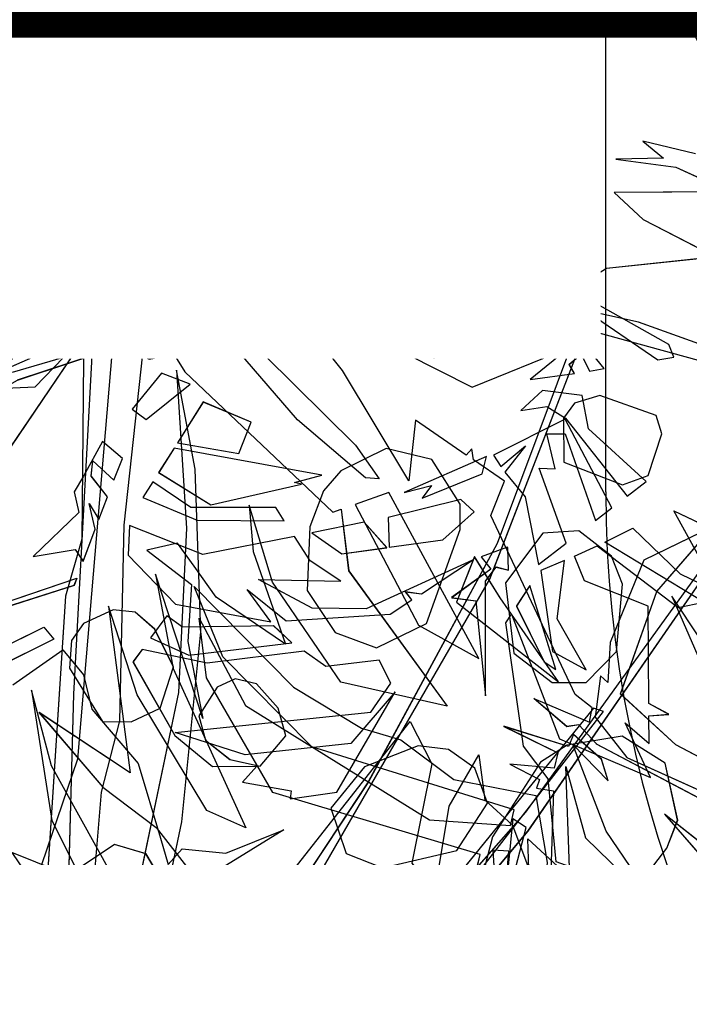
# Model space of a CAD drawing. Header units: millimetres. Extents: x -81374 to 485233, y -39075 to 157313.
# Drawn here: x 43101.4 to 43389.8, y 1227.8 to 1646.4 of the extents above; entities that cross this region are included whole.
import ezdxf
from ezdxf.enums import TextEntityAlignment as Align

# ---------------------------------------------------------------- set-up
doc = ezdxf.new("R2010")
doc.units = ezdxf.units.MM
doc.linetypes.add('CENTER', pattern=[2, 1.25, -0.25, 0.25, -0.25])
doc.linetypes.add('HIDDEN', pattern=[0.375, 0.25, -0.125])
for name, color, linetype in [('CEN', 252, 'CENTER'), ('CET color Black or White', 7, 'Continuous'), ('M-HVAC-TEXT', 7, 'Continuous')]:
    doc.layers.add(name, color=color, linetype=linetype)
doc.layers.add('G-IMPT', color=8, linetype='Continuous', lineweight=5)
doc.styles.add('romans', font='stylu.ttf', dxfattribs={"height": 125})
doc.styles.get("Standard").update_dxf_attribs({"font": 'arial.ttf'})

# ---------------------------------------------------------------- blocks, each defined once
blk = doc.blocks.new('floor plan 1')
at = {"layer": 'G-IMPT', "color": 8, "ltscale": 500}
for p, q in [((15015.28, -40175.38), (14850.49, -40372.24)), ((15039.68, -40181.43), (14866.94, -40480.81)), ((15052.04, -40209.78), (15046.04, -40431.18)), ((14919.22, -40393.5), (15031.64, -40223.33)), ((15031.64, -40223.33), (14999.53, -40376.23)), ((14883.91, -40318.62), (14873.39, -40237.25)), ((15049.51, -40473.45), (15064.56, -40240.49)), ((14946.43, -40258.25), (14817.99, -40423.75)), ((14916.4, -40258.26), (14894.33, -40313.53)), ((15060.25, -40259.5), (15050.29, -40317.67)), ((14911.74, -40305.4), (14917.21, -40263.98)), ((14822.25, -40425.16), (14946.48, -40272.16)), ((14867.78, -40312.14), (14861.23, -40276.6)), ((14861.23, -40276.6), (14873.79, -40304.55)), ((15018.92, -40278.68), (15094.72, -40389.46)), ((14894.61, -40281.68), (14883.91, -40318.62)), ((14894.33, -40313.53), (14896.51, -40284.56)), ((15000.94, -40431.97), (15031.89, -40283.63)), ((14792.83, -40337.32), (14781.9, -40287.52)), ((14851.61, -40380.47), (14929.58, -40291.75)), ((14933.99, -40294.01), (14913.01, -40310.39)), ((15033.39, -40311.96), (15004.06, -40297.31)), ((14843.64, -40342.43), (14830.34, -40298.38)), ((14858.68, -40300.94), (14860.15, -40339.65)), ((15083.05, -40355.2), (15053.82, -40299.2)), ((14763.52, -40301.93), (14792.83, -40337.32)), ((14873.79, -40304.55), (14872.62, -40341.21)), ((14903.97, -40316.37), (14907.52, -40305.03)), ((14907.52, -40305.03), (14911.74, -40305.4)), ((15033.12, -40304.63), (15018.02, -40311.98)), ((15045.4, -40309.31), (15033.12, -40304.63)), ((15086.22, -40304.27), (15067.85, -40329.25)), ((15067.85, -40329.25), (15089.13, -40305.53)), ((15044.36, -40403.25), (15077.44, -40306.4)), ((15055.22, -40323), (15045.4, -40309.31)), ((14863.75, -40334.96), (14867.78, -40312.14)), ((14913.01, -40310.39), (14950.4, -40316.87)), ((15018.02, -40311.98), (15006.18, -40336.3)), ((15063.66, -40349.67), (15033.39, -40311.96)), ((14870.85, -40317.96), (14870.67, -40336.71)), ((14877.18, -40315.11), (14870.85, -40317.96)), ((14885.86, -40323.12), (14877.18, -40315.11)), ((14984.83, -40340.74), (14903.97, -40316.37)), ((14950.4, -40316.87), (15023.99, -40343.39)), ((15050.29, -40317.67), (15037.69, -40345.99)), ((14848.14, -40320.58), (14821.6, -40324.58)), ((14863.59, -40333.84), (14848.14, -40320.58)), ((14904.05, -40321.2), (14938.16, -40346.7)), ((14962.49, -40337.58), (14904.05, -40321.2)), ((14904.05, -40321.2), (14904.05, -40321.2)), ((14821.6, -40324.58), (14790.76, -40364.96)), ((14888.49, -40343.04), (14885.86, -40323.12)), ((15048.43, -40353.1), (15055.22, -40323)), ((14669.23, -40329.61), (14820.98, -40409.63)), ((14734.87, -40334.48), (14791.76, -40379.61)), ((14869.13, -40356.97), (14863.59, -40333.84)), ((14865.65, -40364.03), (14863.75, -40334.96)), ((14880.08, -40345.86), (14885.16, -40331.33)), ((14885.16, -40331.33), (14891.11, -40334.69)), ((14891.11, -40334.69), (14899.42, -40342.58)), ((14791.76, -40379.61), (14753.48, -40335.46)), ((14793.69, -40338.19), (14816.89, -40372.16)), ((14825.69, -40369.31), (14793.69, -40338.19)), ((14793.69, -40338.19), (14793.69, -40338.19)), ((14840.78, -40350.4), (14824.95, -40336.67)), ((14824.95, -40336.67), (14832.58, -40356.44)), ((14857.03, -40377.6), (14860.92, -40338.24)), ((14860.92, -40338.24), (14858.7, -40363.55)), ((14870.67, -40336.71), (14882.69, -40336.83)), ((14882.69, -40336.83), (14883.97, -40343.03)), ((14971.99, -40353.35), (14962.49, -40337.58)), ((15006.18, -40336.3), (15006.51, -40348.42)), ((15006.18, -40336.3), (15006.18, -40336.3)), ((14842.22, -40358.77), (14843.64, -40342.43)), ((14860.15, -40339.65), (14851.28, -40373.86)), ((14883.97, -40343.03), (14859.29, -40344.42)), ((14872.62, -40341.21), (14880.08, -40345.86)), ((14883.6, -40341.84), (14879.86, -40349.7)), ((14899.42, -40342.58), (14883.6, -40341.84)), ((14900.48, -40358.41), (14888.49, -40343.04)), ((14985.24, -40343.01), (14955.99, -40349.74)), ((15010.57, -40373.83), (14984.83, -40340.74)), ((14998.13, -40346.58), (14985.24, -40343.01)), ((15023.99, -40343.39), (15055.57, -40400.37)), ((14859.29, -40344.42), (14888.76, -40356.95)), ((14938.16, -40346.7), (14971.99, -40353.35)), ((14955.64, -40372.81), (14998.13, -40346.58)), ((15037.69, -40345.99), (15034.04, -40388.99)), ((14830.35, -40350.31), (14817.38, -40351.54)), ((14817.38, -40351.54), (14838.4, -40358.98)), ((14850.63, -40368.85), (14830.35, -40350.31)), ((14839.54, -40389.54), (14840.78, -40350.4)), ((14879.86, -40349.7), (14895.21, -40356.42)), ((14955.99, -40349.74), (14901.15, -40419.45)), ((15006.51, -40348.42), (15014.91, -40362.52)), ((15055.38, -40376.84), (15042.32, -40350.89)), ((15042.32, -40350.89), (15072.6, -40363.07)), ((15072.6, -40363.07), (15063.66, -40349.67)), ((14872.59, -40355.79), (14871.09, -40362.22)), ((14895.21, -40356.42), (14872.59, -40355.79)), ((15028.42, -40366.43), (15048.43, -40353.1)), ((14832.58, -40356.44), (14834.21, -40400.07)), ((14838.4, -40358.98), (14841.79, -40394.79)), ((14847.17, -40387.61), (14842.22, -40358.77)), ((14857.1, -40374.77), (14850.07, -40355.99)), ((14850.07, -40355.99), (14850.63, -40368.85)), ((14865.83, -40369.84), (14869.13, -40356.97)), ((14913.13, -40356.43), (14881.19, -40363.83)), ((14888.76, -40356.95), (14884.47, -40383.05)), ((14891.88, -40401.26), (14900.48, -40358.41)), ((14928.74, -40362.57), (14913.13, -40356.43)), ((15005.41, -40357.9), (14999.4, -40364.56)), ((15008.73, -40369.14), (15005.41, -40357.9)), ((14858.7, -40363.55), (14865.65, -40364.03)), ((14881.19, -40363.83), (14867.91, -40384.23)), ((14871.09, -40362.22), (14960.31, -40388.89)), ((14935.29, -40382.18), (14928.74, -40362.57)), ((14980.61, -40362.8), (14955.64, -40372.81)), ((14999.4, -40364.56), (14980.61, -40362.8)), ((15014.91, -40362.52), (15028.42, -40366.43)), ((14790.76, -40364.96), (14786.07, -40376.94)), ((14850.49, -40372.24), (14695.38, -40596.84)), ((14807.91, -40403.91), (14737.73, -40372.27)), ((14816.89, -40372.16), (14831.18, -40409.48)), ((14834.21, -40400.07), (14825.69, -40369.31)), ((14845.04, -40401.94), (14865.83, -40369.84)), ((15018.25, -40401.38), (15008.73, -40369.14)), ((15008.73, -40369.14), (15008.73, -40369.14)), ((14851.28, -40373.86), (14857.03, -40377.6)), ((14858.07, -40374.67), (14856.39, -40381.43)), ((14869.13, -40385.77), (14857.1, -40374.77)), ((14892.87, -40377.12), (14858.07, -40374.67)), ((15003.27, -40442.3), (14971.93, -40373.72)), ((14971.93, -40373.72), (14988.68, -40381.06)), ((14999.53, -40376.23), (14991.33, -40458)), ((15033.43, -40391.22), (15010.57, -40373.83)), ((15064.2, -40432.91), (15055.38, -40376.84)), ((14695.38, -40596.84), (14851.61, -40380.47)), ((14786.07, -40376.94), (14791.51, -40401.57)), ((14786.07, -40376.94), (14786.07, -40376.94)), ((14972.13, -40426.37), (14892.87, -40377.12)), ((14988.68, -40381.06), (15018.73, -40430.96)), ((14739.32, -40384.36), (14786.81, -40409.35)), ((14856.39, -40381.43), (14943.58, -40408.55)), ((14867.91, -40384.23), (14873.39, -40399.28)), ((14867.91, -40384.23), (14867.91, -40384.23)), ((14884.47, -40383.05), (14871.71, -40405.04)), ((14920.79, -40399.93), (14935.29, -40382.18)), ((14882.39, -40394.46), (14847.17, -40387.61)), ((14871.71, -40405.04), (14869.13, -40385.77)), ((14932.79, -40389), (14907.69, -40432.28)), ((14952.84, -40386.17), (14932.79, -40389)), ((14952.45, -40389.62), (14952.84, -40386.17)), ((14960.31, -40388.89), (14988.83, -40438.22)), ((15034.04, -40388.99), (15026.1, -40419.68)), ((14846.76, -40390.71), (14839.54, -40389.54)), ((14845.5, -40394.49), (14846.76, -40390.71)), ((14863.78, -40496.15), (14919.22, -40393.5)), ((14973.42, -40393.37), (14952.45, -40389.62)), ((14967.25, -40400.22), (14973.42, -40393.37)), ((15060.97, -40423.28), (15033.43, -40391.22)), ((14836.96, -40411.93), (14797.73, -40395.31)), ((14797.73, -40395.31), (14808.69, -40418.81)), ((14831.18, -40409.48), (14815.96, -40393.95)), ((14815.96, -40393.95), (14818.91, -40403.16)), ((14841.79, -40394.79), (14852.37, -40408.81)), ((14858.28, -40401.13), (14845.5, -40394.49)), ((14905.18, -40411.5), (14882.39, -40394.46)), ((15031.03, -40469.04), (15021.78, -40397.37)), ((15021.78, -40397.37), (15060.97, -40423.28)), ((14791.51, -40401.57), (14809.95, -40413.08)), ((14833.61, -40409.27), (14845.04, -40401.94)), ((14834.21, -40400.07), (14834.21, -40400.07)), ((14837.63, -40405.96), (14839.2, -40399.39)), ((14839.2, -40399.39), (14858.28, -40401.13)), ((14873.39, -40399.28), (14884.77, -40407.33)), ((14901.15, -40419.45), (14891.88, -40401.26)), ((14897.75, -40408.95), (14920.79, -40399.93)), ((14965.8, -40400.24), (14954.74, -40413.32)), ((14978.76, -40403.12), (14965.8, -40400.24)), ((14986.35, -40400.12), (14967.25, -40400.22)), ((15002.51, -40413.42), (14986.35, -40400.12)), ((15038.22, -40424.79), (15018.25, -40401.38)), ((15055.57, -40400.37), (15064.2, -40432.91)), ((14821.52, -40421.29), (14807.91, -40403.91)), ((14818.91, -40403.16), (14830.89, -40413.82)), ((14860.95, -40417.36), (14837.63, -40405.96)), ((14926.7, -40409.93), (14972.18, -40405.06)), ((14972.18, -40405.06), (15002.3, -40414.67)), ((14989.24, -40411.42), (14978.76, -40403.12)), ((15029.52, -40579.5), (15044.36, -40403.25)), ((14786.81, -40409.35), (14810.71, -40431.29)), ((14808.69, -40418.81), (14798.38, -40409.92)), ((14798.38, -40409.92), (14798.47, -40421.81)), ((14809.95, -40413.08), (14833.61, -40409.27)), ((14820.98, -40409.63), (14821.04, -40409.81)), ((14821.04, -40409.81), (14828.55, -40418.04)), ((14830.89, -40413.82), (14833.01, -40408.72)), ((14833.01, -40408.72), (14860.95, -40417.36)), ((14852.37, -40408.81), (14860.03, -40461.97)), ((14884.77, -40407.33), (14897.75, -40408.95)), ((14907.69, -40432.28), (14926.7, -40409.93)), ((14943.58, -40408.55), (14981.84, -40447.24)), ((14857.61, -40465.72), (14836.96, -40411.93)), ((14922.17, -40416.57), (14905.18, -40411.5)), ((14954.74, -40413.32), (14958, -40425.22)), ((14954.74, -40413.32), (14954.74, -40413.32)), ((14992.19, -40421.84), (14989.24, -40411.42)), ((15020.51, -40445.17), (15002.51, -40413.42)), ((14828.55, -40418.04), (14833.79, -40417.22)), ((14833.79, -40417.22), (14848.01, -40429.34)), ((15002.3, -40414.67), (14918.1, -40423.53)), ((14951.47, -40434.26), (14922.17, -40416.57)), ((14798.47, -40421.81), (14789.91, -40422.53)), ((14789.91, -40422.53), (14798.51, -40427.18)), ((14819.25, -40439.12), (14821.52, -40421.29)), ((14823.99, -40419.09), (14822.83, -40425.29)), ((14848.01, -40429.34), (14823.99, -40419.09)), ((14984.33, -40434.29), (14992.19, -40421.84)), ((14996.94, -40453.88), (14990.43, -40420.73)), ((14990.43, -40420.73), (15010.75, -40482.9)), ((15021.33, -40419.25), (15008.84, -40425.24)), ((15033.62, -40419.37), (15021.33, -40419.25)), ((15026.1, -40419.68), (15024.37, -40503.98)), ((15047.9, -40442.4), (15033.62, -40419.37)), ((15141.63, -40419.14), (15058.95, -40460.01)), ((14817.99, -40423.75), (14822.25, -40425.16)), ((14822.83, -40425.29), (14830.2, -40431.03)), ((14927.68, -40484.29), (14885.22, -40426.06)), ((14885.22, -40426.06), (14931.08, -40436.39)), ((14918.1, -40423.53), (14909.54, -40435.92)), ((14958, -40425.22), (14967.31, -40435.67)), ((14992.09, -40463.98), (14972.13, -40426.37)), ((15008.84, -40425.24), (15003.14, -40443)), ((15041.74, -40439.52), (15038.22, -40424.79)), ((14810.71, -40431.29), (14795.03, -40475.39)), ((14798.51, -40427.18), (14798.82, -40469.17)), ((14830.2, -40431.03), (14866.54, -40508.12)), ((14868.73, -40430.48), (14868.73, -40479.93)), ((14872.96, -40471.42), (14868.73, -40430.48)), ((14868.73, -40430.48), (14868.73, -40430.48)), ((15018.73, -40430.96), (15031.03, -40469.04)), ((15046.04, -40431.18), (15036.39, -40608.77)), ((14907.69, -40432.28), (14907.69, -40432.28)), ((14994.21, -40477.53), (14951.47, -40434.26)), ((14976.59, -40437.88), (14984.33, -40434.29)), ((14997.5, -40502.66), (15000.94, -40431.97)), ((15072.17, -40435.17), (15050.74, -40450.23)), ((14825.48, -40436.21), (14812.45, -40449.54)), ((14815.13, -40453.48), (14816.11, -40436.24)), ((14816.11, -40436.24), (14819.25, -40439.12)), ((14840.15, -40436.21), (14825.48, -40436.21)), ((14837.34, -40436.59), (14862.41, -40472.67)), ((14881.33, -40470.83), (14837.34, -40436.59)), ((14837.34, -40436.59), (14837.34, -40436.59)), ((14856.65, -40448.83), (14840.15, -40436.21)), ((14909.54, -40435.92), (14914.59, -40445.82)), ((14931.08, -40436.39), (14960.52, -40479.41)), ((14967.31, -40435.67), (14976.59, -40437.88)), ((14988.83, -40438.22), (14992.09, -40463.98)), ((15050.74, -40450.23), (15041.74, -40439.52)), ((14825.4, -40441.75), (14837.9, -40463.65)), ((14839.98, -40449.65), (14825.4, -40441.75)), ((14825.4, -40441.75), (14825.4, -40441.75)), ((14838.46, -40441.86), (14849.68, -40477.98)), ((14843.6, -40445.1), (14838.46, -40441.86)), ((14838.46, -40441.86), (14838.46, -40441.86)), ((14914.59, -40445.82), (14937.49, -40443.19)), ((14937.49, -40443.19), (14946.87, -40449.67)), ((15003.14, -40443), (15011.18, -40459.14)), ((15003.14, -40443), (15003.14, -40443)), ((15010.75, -40482.9), (15003.27, -40442.3)), ((15046.97, -40454.25), (15047.9, -40442.4)), ((15054.63, -40454.87), (15080.84, -40441.88)), ((14788.55, -40473.48), (14776.43, -40445.38)), ((14855.37, -40469.18), (14843.6, -40445.1)), ((14871.71, -40446.61), (14910.43, -40518)), ((14897.68, -40460.88), (14871.71, -40446.61)), ((14871.71, -40446.61), (14871.71, -40446.61)), ((14946.87, -40449.67), (14988.6, -40444.55)), ((14996.44, -40448.05), (14952.09, -40453.27)), ((14981.84, -40447.24), (14994.21, -40477.53)), ((14988.6, -40444.55), (15016.61, -40450.47)), ((15012.98, -40455.42), (14996.44, -40448.05)), ((15016.61, -40450.47), (15020.51, -40445.17)), ((14812.45, -40449.54), (14809.79, -40478.55)), ((14812.45, -40449.54), (14812.45, -40449.54)), ((14845.03, -40484.45), (14839.98, -40449.65)), ((14860.17, -40479.13), (14856.65, -40448.83)), ((14915.68, -40451.23), (14894.18, -40461.61)), ((14933.45, -40457.8), (14915.68, -40451.23)), ((14776.08, -40454.56), (14788.55, -40473.48)), ((14800.59, -40488.95), (14815.13, -40453.48)), ((14952.09, -40453.27), (14959.96, -40460.66)), ((14952.09, -40453.27), (14952.09, -40453.27)), ((14968.78, -40492.59), (14954.83, -40452.73)), ((14954.83, -40452.73), (14984.68, -40472.96)), ((14995.36, -40478.42), (14996.94, -40453.88)), ((15005.99, -40464.93), (15012.98, -40455.42)), ((15041.8, -40461.65), (15046.97, -40454.25)), ((15126.85, -40453.13), (15044.71, -40481.2)), ((15058.95, -40460.01), (15054.63, -40454.87)), ((14945.53, -40475.79), (14933.45, -40457.8)), ((14959.96, -40460.66), (14999.22, -40460.05)), ((14991.33, -40458), (14993.68, -40528.16)), ((14999.22, -40460.05), (15005.99, -40464.93)), ((15011.18, -40459.14), (15019.5, -40466.56)), ((14837.9, -40463.65), (14834.74, -40488.76)), ((14860.03, -40461.97), (14857.61, -40465.72)), ((14894.18, -40461.61), (14879.62, -40502.12)), ((14924.9, -40512.93), (14897.68, -40460.88)), ((14954.64, -40462.81), (14909.83, -40465.59)), ((14971.34, -40476.28), (14954.64, -40462.81)), ((15002.26, -40470.01), (14961.23, -40462.4)), ((14961.23, -40462.4), (14971.34, -40476.28)), ((15029.08, -40467.57), (15041.8, -40461.65)), ((14785.9, -40468.51), (14774.79, -40470.88)), ((14820.68, -40495.11), (14785.9, -40468.51)), ((14874.38, -40488.94), (14920.16, -40468.02)), ((14909.83, -40465.59), (14900.46, -40471.76)), ((14920.16, -40468.02), (14943.34, -40468.3)), ((14943.34, -40468.3), (14966.55, -40480.63)), ((15019.5, -40466.56), (15029.08, -40467.57)), ((15045.9, -40478.02), (15087.22, -40464.85)), ((14774.79, -40470.88), (14817.45, -40496.6)), ((14798.82, -40469.17), (14826.16, -40480.04)), ((14849.68, -40477.98), (14855.37, -40469.18)), ((14862.41, -40472.67), (14873.56, -40490.42)), ((14866.44, -40485), (14883.35, -40472.77)), ((14883.35, -40472.77), (14872.96, -40471.42)), ((14873.56, -40490.42), (14881.33, -40470.83)), ((14900.46, -40471.76), (14903.19, -40475.35)), ((14984.68, -40472.96), (14994.22, -40486.27)), ((15022.65, -40491.07), (15002.26, -40470.01)), ((14784.98, -40483.03), (14768.42, -40474.99)), ((14768.42, -40474.99), (14787.7, -40510.17)), ((14795.03, -40475.39), (14770.84, -40503.34)), ((14896.37, -40474.46), (14874.38, -40488.94)), ((14903.19, -40475.35), (14896.37, -40474.46)), ((14944.38, -40503.3), (14945.53, -40475.79)), ((15042.56, -40497.95), (15049.51, -40473.45)), ((14809.79, -40478.55), (14814.5, -40490.62)), ((14826.16, -40480.04), (14830.42, -40490.59)), ((14866.94, -40480.81), (14828.62, -40579.89)), ((14844.1, -40500.52), (14860.17, -40479.13)), ((14868.73, -40479.93), (14864.12, -40485.97)), ((14966.55, -40480.63), (14931.08, -40479.85)), ((14931.08, -40479.85), (14944.28, -40488.65)), ((14960.52, -40479.41), (14970.57, -40512.64)), ((15014.52, -40493.2), (14995.36, -40478.42)), ((15044.71, -40481.2), (15045.9, -40478.02)), ((14805.39, -40502.75), (14784.98, -40483.03)), ((14834.74, -40488.76), (14845.03, -40484.45)), ((14864.12, -40485.97), (14858.87, -40484.61)), ((14858.87, -40484.61), (14859.2, -40494.06)), ((14870.69, -40490.29), (14866.44, -40485)), ((14930.9, -40510.82), (14927.68, -40484.29)), ((14770.84, -40503.34), (14800.59, -40488.95)), ((14845.93, -40487.08), (14834.05, -40496.23)), ((14851.66, -40516.12), (14845.93, -40487.08)), ((14874.38, -40488.94), (14874.38, -40488.94)), ((14944.28, -40488.65), (14951.02, -40499.1)), ((14994.22, -40486.27), (14994.22, -40486.27)), ((14994.22, -40486.27), (15001.41, -40496.3)), ((15042.02, -40488.41), (15036.79, -40502.25)), ((15045.44, -40493.56), (15042.02, -40488.41)), ((14814.5, -40490.62), (14828.6, -40501.59)), ((14830.42, -40490.59), (14820.68, -40495.11)), ((14859.2, -40494.06), (14859.34, -40494.44)), ((14859.34, -40494.44), (14870.69, -40490.29)), ((14930.62, -40491.63), (14911.29, -40494.3)), ((14943.52, -40500.63), (14930.62, -40491.63)), ((14951.02, -40499.1), (14990.47, -40491.39)), ((14970.57, -40512.64), (14968.78, -40492.59)), ((14990.47, -40491.39), (15022, -40503.9)), ((15001.41, -40496.3), (15014.52, -40493.2)), ((15022, -40503.9), (15022.65, -40491.07)), ((15043.82, -40509.5), (15063.52, -40490.42)), ((15063.52, -40490.42), (15045.44, -40493.56)), ((14817.45, -40496.6), (14805.39, -40502.75)), ((14829.12, -40588.48), (14863.78, -40496.15)), ((14834.05, -40496.23), (14845.71, -40528.48)), ((14887.12, -40497.63), (14873.67, -40509.68)), ((14910.22, -40494.44), (14887.12, -40497.63)), ((14910.7, -40507.31), (14910.22, -40494.44)), ((14911.29, -40494.3), (14921.03, -40505.21)), ((14911.29, -40494.3), (14911.29, -40494.3)), ((15041.77, -40575.27), (15042.56, -40497.95)), ((14787.7, -40510.17), (14764.74, -40499.25)), ((14828.6, -40501.59), (14844.1, -40500.52)), ((14879.62, -40502.12), (14879.67, -40513.08)), ((14879.62, -40502.12), (14879.62, -40502.12)), ((14921.03, -40505.21), (14943.52, -40500.63)), ((15036.79, -40502.25), (15039.42, -40513.29)), ((14821.39, -40506), (14814.36, -40511.41)), ((14834.56, -40543.26), (14821.39, -40506)), ((14938.57, -40518.82), (14944.38, -40503.3)), ((14955.38, -40505.86), (14959.09, -40511.63)), ((14992.9, -40506.14), (14955.38, -40505.86)), ((14955.38, -40505.86), (14955.38, -40505.86)), ((15016.24, -40515.87), (14992.9, -40506.14)), ((15001.81, -40570.78), (14997.5, -40502.66)), ((15024.37, -40503.98), (15000.9, -40718.66)), ((15035.2, -40506.42), (15031.49, -40516.13)), ((15039.42, -40513.29), (15035.2, -40506.42)), ((14866.54, -40508.12), (14860.67, -40522.91)), ((14873.67, -40509.68), (14879.43, -40514.98)), ((14873.67, -40509.68), (14873.67, -40509.68)), ((14879.43, -40514.98), (14910.7, -40507.31)), ((14934.43, -40509.58), (14930.9, -40510.82)), ((14998.14, -40569.99), (14934.43, -40509.58)), ((15045.79, -40518.4), (15043.82, -40509.5)), ((14814.36, -40511.41), (14834.54, -40549.56)), ((14814.36, -40511.41), (14814.36, -40511.41)), ((14879.67, -40513.08), (14891.93, -40532.22)), ((14910.43, -40518), (14924.9, -40512.93)), ((14987.01, -40512.78), (14947.99, -40521.69)), ((14959.09, -40511.63), (14995.59, -40511.62)), ((15009.46, -40526.61), (14987.01, -40512.78)), ((14995.59, -40511.62), (15011.97, -40522.64)), ((14807.86, -40516.43), (14799.63, -40522.77)), ((14834.41, -40550.12), (14807.86, -40516.43)), ((14817.02, -40518.29), (14817.02, -42462.6)), ((14860.53, -40526.74), (14851.66, -40516.12)), ((14868.4, -40533.49), (14903.76, -40518.08)), ((14895.99, -40515.66), (14870.17, -40526.04)), ((14892.04, -40521.05), (14895.99, -40515.66)), ((14903.76, -40518.08), (14892.04, -40521.05)), ((14930.98, -40527.44), (14938.57, -40518.82)), ((15011.97, -40522.64), (15016.24, -40515.87)), ((15031.49, -40516.13), (15038.5, -40525.16)), ((15041.84, -40525.14), (15045.79, -40518.4)), ((14809.81, -40521.39), (14798.83, -40525.33)), ((14799.63, -40522.77), (14824.44, -40545.51)), ((14799.63, -40522.77), (14799.63, -40522.77)), ((14835.1, -40531.12), (14809.81, -40521.39)), ((14860.67, -40522.91), (14874.01, -40532.08)), ((14898.85, -40549.15), (14901.75, -40523.06)), ((14901.75, -40523.06), (14930.35, -40570.58)), ((14950.98, -40522.35), (14939.16, -40525.54)), ((14947.99, -40521.69), (14950.98, -40522.35)), ((15028.69, -40523.31), (15025.04, -40532.66)), ((15037.74, -40531.68), (15028.69, -40523.31)), ((15083.19, -40522.88), (15042.76, -40582.41)), ((14798.83, -40525.33), (14792.88, -40543.38)), ((14851.54, -40538.18), (14860.53, -40526.74)), ((14870.17, -40526.04), (14868.4, -40533.49)), ((14870.17, -40526.04), (14870.17, -40526.04)), ((14911.55, -40536.97), (14930.98, -40527.44)), ((14924.75, -40538.41), (14914.61, -40523.95)), ((14914.61, -40523.95), (14920.5, -40524.36)), ((14920.5, -40524.36), (14949.72, -40549.29)), ((14939.16, -40525.54), (15002.82, -40537.12)), ((14939.16, -40525.54), (14939.16, -40525.54)), ((15002.82, -40537.12), (15009.46, -40526.61)), ((15033.68, -40540.01), (15041.84, -40525.14)), ((15038.5, -40525.16), (15037.74, -40531.68)), ((14835.2, -40550.07), (14835.1, -40531.12)), ((14845.71, -40528.48), (14838.85, -40528.26)), ((14838.85, -40528.26), (14842.41, -40543.31)), ((14862.16, -40529.26), (14851.54, -40538.18)), ((14865.36, -40534.19), (14862.16, -40529.26)), ((14993.68, -40528.16), (15001.81, -40570.78)), ((14834.54, -40549.56), (14865.36, -40534.19)), ((14874.01, -40532.08), (14874.66, -40536.8)), ((14874.66, -40536.8), (14877.06, -40534.18)), ((14877.06, -40534.18), (14898.85, -40549.15)), ((14891.93, -40532.22), (14911.55, -40536.97)), ((14974.88, -40534.85), (14969.62, -40548.4)), ((15001.32, -40539.49), (14974.88, -40534.85)), ((15025.04, -40532.66), (15033.68, -40540.01)), ((15025.04, -40532.66), (15025.04, -40532.66)), ((15016.37, -40629.21), (14924.75, -40538.41)), ((14990.25, -40557.02), (15001.32, -40539.49)), ((14792.88, -40543.38), (14795.35, -40551.17)), ((14792.88, -40543.38), (14792.88, -40543.38)), ((14842.41, -40543.31), (14834.56, -40543.26)), ((14824.44, -40545.51), (14827.19, -40559.82)), ((14969.62, -40548.4), (14990.25, -40557.02)), ((14969.62, -40548.4), (14969.62, -40548.4)), ((14795.35, -40551.17), (14819.58, -40559.81)), ((14830.46, -40556.45), (14835.2, -40550.07)), ((14842.32, -40555.12), (14834.41, -40550.12)), ((14949.72, -40549.29), (14981.23, -40585.96)), ((15014.81, -40549.47), (14995.89, -40564.71)), ((15020.85, -40553.93), (15014.81, -40549.47)), ((14819.58, -40559.81), (14830.46, -40556.45)), ((14853.61, -40553.37), (14842.32, -40555.12)), ((14844.26, -40561.96), (14853.61, -40553.37)), ((15008.18, -40569.37), (15020.85, -40553.93)), ((14827.19, -40559.82), (14844.26, -40561.96)), ((14874.56, -40563.4), (14832.81, -40580.28)), ((14903.21, -40577.84), (14874.56, -40563.4)), ((14995.89, -40564.71), (15008.18, -40569.37)), ((14995.89, -40564.71), (14995.89, -40564.71)), ((15047.42, -40583.3), (15093.07, -40563.47)), ((15062.67, -40563.55), (15050.35, -40576.12)), ((15113.85, -40561.22), (15062.67, -40563.55)), ((14849.54, -40566.72), (14830.48, -40569.27)), ((14830.48, -40569.27), (14832.75, -40573.24)), ((14832.81, -40580.28), (14849.54, -40566.72)), ((14998.06, -40590.26), (15070.41, -40566.35)), ((14823.97, -40570.34), (14817.67, -40571.38)), ((14817.67, -40571.38), (14832.85, -40590.06)), ((14817.67, -40571.38), (14817.67, -40571.38)), ((14827.58, -40577.63), (14823.97, -40570.34)), ((14832.75, -40573.24), (14827.58, -40577.63)), ((14930.35, -40570.58), (14967, -40616.61)), ((15020.73, -40606.16), (14998.14, -40569.99)), ((15050.35, -40576.12), (15072.53, -40569.71)), ((14756.11, -40574.56), (14802.92, -40591.33)), ((14772.99, -40573.71), (14846.44, -40594.02)), ((14794.59, -40575.18), (14787.77, -40576.3)), ((14787.77, -40576.3), (14789.86, -40581.81)), ((14787.77, -40576.3), (14787.77, -40576.3)), ((14826.92, -40597.3), (14794.59, -40575.18)), ((14849.96, -40578.28), (14890.9, -40575.71)), ((14890.9, -40575.71), (14900.57, -40578.39)), ((15013.55, -40575.51), (14988.55, -40580.2)), ((15022.4, -40580.24), (15013.55, -40575.51)), ((15036.39, -40608.77), (15041.77, -40575.27)), ((15050.35, -40576.12), (15050.35, -40576.12)), ((15052.4, -40606.16), (15073.37, -40574.42)), ((14789.86, -40581.81), (14827.6, -40603.01)), ((14828.62, -40579.89), (14829.12, -40588.48)), ((14832.85, -40590.06), (14849.96, -40578.28)), ((14900.57, -40578.39), (14903.21, -40577.84)), ((14988.55, -40580.2), (15015.92, -40588.04)), ((14988.55, -40580.2), (14988.55, -40580.2)), ((14996.98, -40845.76), (15029.52, -40579.5)), ((15015.92, -40588.04), (15022.4, -40580.24)), ((14981.23, -40585.96), (15016.49, -40615.21)), ((14999.74, -40597.23), (15047.42, -40583.3)), ((15042.76, -40582.41), (15020.73, -40606.16)), ((14871.07, -40586.96), (14826.92, -40597.3)), ((14843.24, -40587.57), (14842.57, -40600.32)), ((14872.96, -40587.75), (14843.24, -40587.57)), ((14843.24, -40587.57), (14843.24, -40587.57)), ((14894.25, -40595.03), (14871.07, -40586.96)), ((14918.33, -40603), (14872.96, -40587.75)), ((14922.43, -40599.61), (14998.06, -40590.26)), ((14802.92, -40591.33), (14851.46, -40602.11)), ((14827.6, -40603.01), (14862.79, -40594.24)), ((14842.57, -40600.32), (14861.84, -40591.91)), ((14846.44, -40594.02), (14922.43, -40599.61)), ((14861.84, -40591.91), (14917.68, -40621.49)), ((14862.79, -40594.24), (14891.74, -40610.34)), ((14910.51, -40591.16), (14894.25, -40595.03)), ((14919.59, -40599.41), (14910.51, -40591.16)), ((14984.65, -40592.29), (14960.25, -40595.75)), ((15010.88, -40594.12), (14984.65, -40592.29)), ((15006.39, -40599.53), (15010.88, -40594.12)), ((14973.64, -40673.4), (14832.27, -40597.55)), ((14832.27, -40597.55), (14874.3, -40634.31)), ((14950.71, -40605.07), (14999.74, -40597.23)), ((14960.25, -40595.75), (15008.66, -40601.19)), ((14960.25, -40595.75), (14960.25, -40595.75)), ((14851.46, -40602.11), (14900.97, -40606.71)), ((14891.74, -40610.34), (14919.59, -40599.41)), ((14976.87, -40601.06), (14896.27, -40611.06)), ((14915.63, -40610.42), (14976.87, -40601.06)), ((15008.66, -40601.19), (15006.39, -40599.53)), ((14828.68, -40603.19), (14859.77, -40609.31)), ((14864.06, -40603.75), (14828.68, -40603.19)), ((14828.68, -40603.19), (14828.68, -40603.19)), ((14871.61, -40620.69), (14864.06, -40603.75)), ((14900.97, -40606.71), (14950.71, -40605.07)), ((14973.01, -40633.13), (14918.33, -40603)), ((14979.7, -40605.67), (14952.33, -40611.7)), ((15006.09, -40617.87), (14979.7, -40605.67)), ((15016.49, -40615.21), (15052.4, -40606.16)), ((15094.98, -40606.08), (15039.06, -40622.81)), ((14816.72, -40614.48), (14822.96, -40610.52)), ((14822.96, -40610.52), (14820.55, -40609.88)), ((14820.55, -40609.88), (14849.76, -40625.46)), ((14859.77, -40609.31), (14871.61, -40620.69)), ((14896.27, -40611.06), (14901.4, -40620.66)), ((14896.27, -40611.06), (14896.27, -40611.06)), ((14920.92, -40611.76), (14915.63, -40610.42)), ((14769.78, -40619.47), (14816.72, -40614.48)), ((14915.63, -40617.57), (14920.92, -40611.76)), ((14952.33, -40611.7), (14966.45, -40612.89)), ((14952.33, -40611.7), (14952.33, -40611.7)), ((14966.45, -40612.89), (15006.09, -40617.87)), ((14800.9, -40635.56), (14769.78, -40619.47)), ((14821.63, -40615.57), (14823.1, -40639.72)), ((14835.75, -40631.3), (14821.63, -40615.57)), ((14821.63, -40615.57), (14821.63, -40615.57)), ((14901.4, -40620.66), (14915.63, -40617.57)), ((14967, -40616.61), (15012.81, -40636.19)), ((14888.15, -40645.67), (14873.15, -40622.18)), ((14873.15, -40622.18), (14893.71, -40622.33)), ((14893.71, -40622.33), (14883.69, -40624.51)), ((14917.68, -40621.49), (14964.09, -40655.9)), ((15018.69, -40621.38), (15017.28, -40641.24)), ((15039.06, -40622.81), (15018.69, -40621.38)), ((14849.76, -40625.46), (14862.56, -40640.19)), ((14883.69, -40624.51), (14954.96, -40624.27)), ((14954.96, -40624.27), (14973.31, -40636.24)), ((15053.4, -40631.65), (15096.64, -40626.83)), ((14821.52, -40658.65), (14835.75, -40631.3)), ((15012.81, -40636.19), (15016.37, -40629.21)), ((15017.28, -40641.24), (15053.4, -40631.65)), ((14813.39, -40647.23), (14800.9, -40635.56)), ((14874.3, -40634.31), (14971.85, -40700.05)), ((14955.98, -40635.15), (14939.88, -40636.37)), ((14939.88, -40636.37), (14948.21, -40641.14)), ((14973.31, -40636.24), (14955.98, -40635.15)), ((15011.91, -40673.47), (14973.01, -40633.13)), ((14823.1, -40639.72), (14821.52, -40658.65)), ((14862.56, -40640.19), (14871.68, -40646.02)), ((14871.68, -40646.02), (14872.18, -40642.69)), ((14872.18, -40642.69), (14888.15, -40645.67)), ((14948.21, -40641.14), (14911.78, -40649)), ((15030.48, -40643.94), (15020.51, -40683.94)), ((15024.24, -40686.09), (15030.48, -40643.94)), ((15030.48, -40643.94), (15030.48, -40643.94)), ((14763.69, -40647.51), (14813.39, -40647.23)), ((14786.92, -40658.07), (14763.69, -40647.51)), ((14911.78, -40649), (14897.72, -40646.22)), ((14897.72, -40646.22), (14911.45, -40652.1)), ((14911.45, -40652.1), (14898.97, -40659.03)), ((15118.28, -40649.27), (15050.89, -40654.37)), ((14907.86, -40666.08), (14921.19, -40656.26)), ((14921.19, -40656.26), (14936, -40662.6)), ((14964.09, -40655.9), (15008.92, -40680.09)), ((15050.89, -40654.37), (15012.58, -40673.7)), ((14812.73, -40661.51), (14786.92, -40658.07)), ((14792.19, -40662.05), (14812.73, -40661.51)), ((14898.97, -40659.03), (14898.47, -40663.43)), ((14898.47, -40663.43), (14909.35, -40659.98)), ((14909.35, -40659.98), (14907.86, -40666.08)), ((14778.44, -40663.83), (14800.99, -40669.4)), ((14800.99, -40669.4), (14792.19, -40662.05)), ((14936, -40662.6), (14905.48, -40676.16)), ((15056.06, -40685.44), (15103.42, -40669.04)), ((14859.72, -40671.78), (14837.69, -40681.7)), ((14860.98, -40677.91), (14859.72, -40671.78)), ((15005.26, -40700.03), (14973.64, -40673.4)), ((15027.91, -40671.76), (15002.89, -40675.98)), ((15008.92, -40680.09), (15011.91, -40673.47)), ((15012.58, -40673.7), (15012.44, -40679.8)), ((15043.79, -40676.4), (15027.91, -40671.76)), ((14894.18, -40684.54), (14860.98, -40677.91)), ((14905.48, -40676.16), (14946.76, -40675)), ((14946.76, -40675), (14953.55, -40681.23)), ((15002.89, -40675.98), (15034.61, -40679.55)), ((15002.89, -40675.98), (15002.89, -40675.98)), ((15038.5, -40681.4), (15043.79, -40676.4)), ((14837.69, -40681.7), (14851.56, -40687.97)), ((14837.69, -40681.7), (14837.69, -40681.7)), ((14953.55, -40681.23), (14932.94, -40695.18)), ((15012.44, -40679.8), (15056.06, -40685.44)), ((15034.61, -40679.55), (15029.08, -40684.27)), ((15069.07, -40680.47), (15038.5, -40681.4)), ((15055.01, -40686.68), (15069.07, -40680.47)), ((14898.63, -40689.38), (14894.18, -40684.54)), ((15020.51, -40683.94), (15024.24, -40686.09)), ((15029.08, -40684.27), (15055.01, -40686.68)), ((14851.56, -40687.97), (14850.19, -40696.48)), ((14962.99, -40708.85), (14898.63, -40689.38)), ((14932.94, -40695.18), (14965.06, -40689.49)), ((14965.06, -40689.49), (14977.15, -40696.44)), ((14977.15, -40696.44), (15015.22, -40688.99)), ((15015.22, -40688.99), (14986.39, -40701.27)), ((15103.66, -40686.8), (15001.06, -40689.07)), ((15001.06, -40689.07), (15005.26, -40700.03)), ((14850.19, -40696.48), (14883.54, -40703.54)), ((14986.39, -40701.27), (14928.43, -40706.99)), ((14971.85, -40700.05), (15007.08, -40704.8)), ((14883.54, -40703.54), (14957.71, -40762.07)), ((14928.43, -40706.99), (14983.9, -40709.1)), ((15007.08, -40704.8), (15008.73, -40709.11)), ((14809.65, -40779.54), (14775.81, -40708.75)), ((14832.49, -40710.56), (14900.82, -40770.22)), ((14905.35, -40751.87), (14832.49, -40710.56)), ((14832.49, -40710.56), (14832.49, -40710.56)), ((14957.32, -40717.07), (14916.62, -40708.39)), ((14916.62, -40708.39), (14955, -40731.06)), ((14983.9, -40709.1), (14957.32, -40717.07)), ((15004.42, -40732.84), (14962.99, -40708.85)), ((15008.73, -40709.11), (15057.06, -40717.32)), ((15057.06, -40717.32), (15144.87, -40715.85)), ((15000.9, -40718.66), (14989.48, -40873.63))]:
    blk.add_line(p, q, dxfattribs=at)
blk.add_arc((14317.02, -40518.29), 500, 0, 90, dxfattribs=at)
for rotation, p in [(359.9992, (39680.63, -4989.62, 0)), (359.9992, (35886.72, -10139.29, 0)), (270.0008, (28873.29, -20643.48, 0)), (359.9992, (11975.31, -26935.44, 0)), (359.9992, (15267.63, -26935.44, 0)), (359.9992, (26686.27, -26987.73, 0)), (270.0008, (15861.11, -28615.02, 0)), (89.9992, (23697.81, -33300.57, 0)), (89.9992, (23597.87, -35337.73, 0)), (89.9992, (23597.88, -37388.34, 0)), (359.9992, (13750.44, -37781.54, 0)), (89.9992, (23697.83, -40746.76, 0)), (89.9992, (23597.8, -44302.49, 0)), (89.9992, (23597.81, -46399.06, 0)), (89.9992, (23697.78, -48339.78, 0)), (89.9992, (23697.77, -54279.98, 0)), (359.9992, (27418.07, -55702.4, 0)), (89.9992, (9671.91, -65856.51, 0)), (359.9992, (4684.11, -67403.39, 0)), (359.9992, (8737.21, -67403.39, 0))]:
    blk.add_attdef('PARTITIONTYPE', text='', height=200, rotation=rotation, dxfattribs=at).set_placement(p, align=Align.MIDDLE_CENTER)

msp = doc.modelspace()

# ---------------------------------------------------------------- linework, layer by layer
at = {"layer": 'CET color Black or White', "color": 8, "linetype": 'Continuous', "lineweight": 18}
for points in [[(43629.99, 1316.51), (43541.09, 1237.68), (43397.6, 1130.63), (43309.61, 1095.5), (43246.91, 1087.97), (43129.2, 1093.14), (43155.72, 1114.35), (43224.37, 1182.88), (43352.81, 1348.37), (43348.56, 1349.79), (43224.33, 1196.78), (43154.48, 1134.08), (43120.74, 1114.53), (43077.21, 1096.73), (43084.7, 1105.36), (43110.55, 1184.13), (43120.52, 1242.29), (43133.12, 1270.61), (43136.77, 1313.61), (43144.7, 1344.3), (43146.43, 1428.6), (43169.9, 1643.29), (43181.32, 1798.26)], [(43173.82, 1770.39), (43141.28, 1504.12), (43126.45, 1327.87), (43093.36, 1231.02), (43061.83, 1162.47), (43033.34, 1116.34), (42995.88, 1201.83), (42989.17, 1233.39), (42927.37, 1416.3), (42885.5, 1577.99), (42823.9, 1763.88), (42952, 1293.62), (42987.36, 1138.58), (43001.2, 1124.64), (43009.06, 1108.51), (43019.84, 1106), (43011.05, 1102.19), (42997.91, 1102.93), (42994.07, 1126.44), (42913.04, 1264.24), (42838.77, 1365.92), (42608.87, 1592.64), (42508.66, 1682.1)], [(43361.15, 1704.17), (43394.99, 1633.38)], [(43265.45, 1676.5), (43338.32, 1635.19), (43338.32, 1635.19), (43269.99, 1694.84)], [(43392.36, 1588.45), (43369.81, 1594.03), (43378.62, 1586.68), (43358.08, 1586.14), (43383.88, 1582.7), (43407.11, 1572.13), (43357.42, 1571.86), (43369.9, 1560.19), (43401.02, 1544.09), (43354.09, 1539.11), (43347.85, 1535.14), (43350.25, 1534.5), (43321.04, 1550.09), (43308.25, 1564.81), (43299.12, 1570.64), (43298.63, 1567.31), (43282.65, 1570.3), (43297.65, 1546.81), (43277.1, 1546.96), (43287.11, 1549.14), (43215.84, 1548.89), (43197.5, 1560.86), (43214.82, 1559.78), (43230.92, 1560.99), (43222.6, 1565.77), (43259.03, 1573.62), (43273.08, 1570.85), (43259.35, 1576.72), (43271.84, 1583.65), (43272.34, 1588.06), (43261.45, 1584.61), (43262.94, 1590.71), (43249.61, 1580.89), (43234.81, 1587.22), (43265.32, 1600.78), (43224.05, 1599.62), (43217.25, 1605.85), (43237.86, 1619.81), (43205.75, 1614.11), (43193.65, 1621.06), (43155.59, 1613.61), (43184.42, 1625.9), (43242.37, 1631.62), (43186.91, 1633.72), (43213.48, 1641.7), (43254.19, 1633.02), (43215.81, 1655.68)], [(43067.14, 1611.43), (43169.74, 1613.7), (43165.55, 1624.66), (43197.16, 1598.03), (43338.54, 1522.17), (43296.5, 1558.94), (43198.96, 1624.68), (43163.72, 1629.43), (43162.07, 1633.74), (43113.75, 1641.95), (43025.93, 1640.48)], [(43052.53, 1573.89), (43119.91, 1578.99), (43158.22, 1598.33), (43158.36, 1604.43), (43114.75, 1610.06), (43067.38, 1593.67)], [(43075.82, 1530.71), (43131.74, 1547.43), (43152.12, 1546.01), (43153.52, 1565.87), (43117.4, 1556.27), (43074.17, 1551.46)], [(43501.58, 1254.24), (43349.82, 1334.26), (43349.76, 1334.44), (43342.26, 1342.67), (43337.01, 1341.84), (43322.8, 1353.97), (43346.82, 1343.72), (43347.98, 1349.92), (43340.61, 1355.65), (43304.27, 1432.74), (43310.14, 1447.54), (43296.79, 1456.71), (43296.14, 1461.42), (43293.74, 1458.8), (43271.96, 1473.78), (43269.06, 1447.68), (43240.45, 1495.21), (43203.81, 1541.23), (43157.99, 1560.81), (43154.44, 1553.83), (43246.05, 1463.03), (43256.2, 1448.58), (43250.3, 1448.99), (43221.09, 1473.91), (43189.57, 1510.58), (43154.32, 1539.83), (43118.4, 1530.78), (43097.43, 1499.04)], [(43118.76, 1134.41), (43124.76, 1355.81), (43134.41, 1533.39), (43129.03, 1499.89), (43128.24, 1422.58), (43121.29, 1398.08), (43106.24, 1165.12)], [(43598.44, 1337.67), (43570.43, 1378.74), (43537.5, 1415.98), (43500.17, 1448.8), (43458.99, 1476.69), (43414.69, 1499.18), (43367.89, 1515.96), (43319.34, 1526.73), (43269.84, 1531.34), (43220.1, 1529.7), (43171.07, 1521.86), (43123.38, 1507.93), (43077.73, 1488.09)], [(43087.62, 1447.51), (43128.05, 1507.03), (43150.07, 1530.79), (43172.66, 1494.61), (43236.37, 1434.21), (43239.9, 1435.45), (43243.13, 1408.92), (43285.58, 1350.68), (43239.73, 1361.01), (43210.28, 1404.04), (43200.24, 1437.26), (43202.03, 1417.21), (43215.98, 1377.35), (43186.13, 1397.59), (43176.58, 1410.9), (43176.58, 1410.9), (43169.39, 1420.93), (43156.29, 1417.82), (43175.44, 1403.04), (43173.87, 1378.5), (43180.38, 1345.36), (43160.05, 1407.52), (43167.54, 1366.93), (43198.87, 1298.34), (43182.13, 1305.69), (43152.07, 1355.59), (43139.78, 1393.67), (43149.02, 1321.99), (43109.84, 1347.91), (43137.38, 1315.84), (43160.24, 1298.45), (43185.97, 1265.36), (43266.84, 1240.99), (43263.28, 1229.66), (43259.07, 1230.03), (43253.59, 1188.6)], [(43613.33, 1293.23), (43575.76, 1359.53), (43525.97, 1417.22), (43465.89, 1464.09), (43397.81, 1498.33), (43324.37, 1518.64), (43248.37, 1524.23), (43172.74, 1514.89), (43100.39, 1490.97), (43034.1, 1453.4), (42976.41, 1403.61), (42929.54, 1343.53), (42895.29, 1275.46), (42874.98, 1202.01), (42869.39, 1126.01), (42878.74, 1050.39), (42902.65, 978.03)], [(43155.52, 1100), (43320.32, 1296.87), (43475.42, 1521.46), (43319.2, 1305.09), (43241.23, 1216.38)], [(43131.12, 1106.05), (43303.87, 1405.43), (43342.19, 1504.51), (43341.68, 1513.11), (43307.03, 1420.77), (43251.59, 1318.13), (43139.17, 1147.96), (43171.27, 1300.86), (43179.48, 1382.63), (43177.12, 1452.79), (43169, 1495.41), (43173.3, 1427.28), (43169.87, 1356.59), (43138.91, 1208.26)], [(43098.64, 1359.8), (43120.06, 1374.86), (43129.06, 1364.14), (43132.59, 1349.42), (43152.55, 1326.01), (43162.07, 1293.77), (43162.07, 1293.77), (43165.39, 1282.53), (43171.4, 1289.19), (43190.2, 1287.42), (43215.17, 1297.43), (43172.67, 1271.2), (43185.57, 1267.64), (43214.82, 1274.36), (43269.65, 1344.08), (43278.92, 1325.89), (43270.32, 1283.04), (43282.32, 1267.66), (43284.94, 1247.75), (43293.62, 1239.73), (43299.96, 1242.59), (43300.14, 1261.34), (43288.11, 1261.45), (43286.83, 1267.66), (43311.52, 1269.04), (43282.04, 1281.58), (43286.33, 1307.68), (43299.1, 1329.67), (43301.67, 1310.4), (43313.7, 1299.4), (43320.73, 1280.61), (43320.17, 1293.48), (43340.45, 1274.93), (43353.42, 1276.16), (43332.41, 1283.6), (43329.02, 1319.41), (43318.44, 1333.43), (43310.78, 1386.6), (43313.19, 1390.34), (43333.85, 1336.56), (43373.08, 1319.94), (43362.11, 1343.43), (43372.43, 1334.54), (43372.34, 1346.44), (43380.9, 1347.15), (43372.3, 1351.81), (43371.99, 1393.8), (43344.65, 1404.66), (43340.38, 1415.22), (43350.13, 1419.73), (43384.91, 1393.14), (43396.01, 1395.5), (43353.35, 1421.23), (43365.41, 1427.37), (43385.83, 1407.65), (43402.39, 1399.61), (43383.1, 1434.79), (43406.06, 1423.88)], [(43043.96, 1377.75), (43126.09, 1405.83), (43124.91, 1402.64), (43083.59, 1389.47)], [(43312.12, 1225.57), (43310.65, 1264.27), (43319.53, 1298.48), (43313.77, 1302.22), (43309.88, 1262.87), (43312.1, 1288.18), (43305.16, 1288.65), (43307.05, 1259.59), (43303.02, 1236.76), (43309.57, 1201.22), (43297.01, 1229.18), (43298.19, 1265.84), (43290.73, 1270.48), (43285.65, 1255.95), (43279.7, 1259.31), (43271.38, 1267.21), (43287.2, 1266.46), (43290.95, 1274.33), (43275.59, 1281.05), (43298.22, 1280.42), (43299.71, 1286.84), (43210.5, 1313.52), (43181.97, 1362.84), (43178.72, 1388.61), (43198.68, 1351), (43277.94, 1301.74), (43312.73, 1299.29), (43314.42, 1306.05), (43227.23, 1333.18), (43188.97, 1371.86), (43176.59, 1402.16), (43219.34, 1358.88), (43248.63, 1341.2), (43265.63, 1336.12), (43288.42, 1319.09), (43323.63, 1312.24), (43328.59, 1283.4), (43327.17, 1267.05), (43340.46, 1223)], [(43029.18, 1343.76), (43111.85, 1384.64), (43116.17, 1379.49), (43089.97, 1366.51)], [(43236.82, 1218.63), (43257.8, 1235.02), (43220.4, 1241.5), (43146.82, 1268.01), (43115.24, 1325), (43106.6, 1357.54), (43115.43, 1301.47), (43128.49, 1275.52), (43098.21, 1287.7), (43107.14, 1274.29), (43137.42, 1236.58), (43166.75, 1221.93)], [(43151.88, 1203.31), (43076.09, 1314.08)], [(43087.75, 1279.83), (43116.99, 1223.83), (43148.94, 1201.97), (43232.98, 1201.27), (43218.18, 1167.55), (43211.52, 1175.82), (43213.46, 1182.02), (43176.65, 1180.2), (43139.26, 1163.78), (43106.22, 1164.19), (43072.34, 1178.57)], [(43084.58, 1228.9), (43102.96, 1253.88), (43081.68, 1230.15)], [(43276.19, 1206.31), (43286.89, 1243.25), (43297.42, 1161.88)], [(43254.4, 1182.89), (43276.47, 1238.16), (43274.29, 1209.19)]]:
    msp.add_lwpolyline(points, dxfattribs=at)
for points in [[(43333.12, 1606.33), (43319.24, 1612.59), (43320.62, 1621.1), (43287.27, 1628.16), (43213.1, 1686.69), (43171.66, 1706.66), (43169.32, 1700.44), (43201.45, 1663.72), (43167.01, 1664.38), (43166.38, 1657.47), (43207.81, 1633.48), (43272.17, 1614), (43276.62, 1609.16), (43309.82, 1602.54), (43311.09, 1596.41), (43333.12, 1606.33)], [(43167.92, 1600.6), (43136.2, 1604.18), (43141.73, 1608.89), (43115.79, 1611.3), (43101.74, 1605.1), (43132.3, 1606.03), (43127.01, 1601.03), (43142.9, 1596.39), (43167.92, 1600.6)], [(43140.33, 1568.56), (43150.29, 1608.57), (43146.57, 1610.71), (43140.33, 1568.56)], [(43327.56, 1512.19), (43328.24, 1524.95), (43308.96, 1516.53), (43253.13, 1546.12), (43206.71, 1580.52), (43161.88, 1604.72), (43158.9, 1598.1), (43197.8, 1557.75), (43252.48, 1527.63), (43297.85, 1512.37), (43327.56, 1512.19)], [(43349.17, 1540.2), (43347.7, 1564.34), (43349.28, 1583.28), (43335.05, 1555.92), (43349.17, 1540.2)], [(43274.54, 1535.69), (43269.41, 1545.29), (43255.18, 1542.19), (43249.88, 1536.39), (43255.18, 1535.05), (43193.94, 1525.69), (43274.54, 1535.69)], [(43342.13, 1527.82), (43311.03, 1533.94), (43299.2, 1545.32), (43306.75, 1528.37), (43342.13, 1527.82)], [(43218.47, 1536.32), (43204.35, 1537.52), (43164.71, 1542.49), (43191.1, 1530.29), (43218.47, 1536.32)], [(43383.04, 1500.92), (43380.94, 1506.43), (43343.2, 1527.64), (43308.01, 1518.86), (43279.07, 1534.97), (43251.22, 1524.03), (43260.29, 1515.79), (43276.56, 1519.66), (43299.74, 1511.58), (43343.89, 1521.92), (43376.22, 1499.8), (43383.04, 1500.92)], [(43210.55, 1520.38), (43162.14, 1525.82), (43164.42, 1524.16), (43159.92, 1518.74), (43186.16, 1516.92), (43210.55, 1520.38)], [(43182.26, 1504.83), (43154.88, 1512.67), (43148.41, 1504.87), (43157.25, 1500.13), (43182.26, 1504.83)], [(43353.14, 1496), (43337.95, 1514.69), (43320.85, 1502.91), (43279.9, 1500.34), (43270.23, 1503.01), (43267.59, 1502.47), (43296.24, 1488.03), (43337.99, 1504.91), (43321.27, 1491.35), (43340.32, 1493.9), (43338.05, 1497.86), (43343.22, 1502.26), (43346.83, 1494.97), (43353.14, 1496)], [(43120.45, 1500.74), (43098.28, 1494.33), (43090.3, 1496.51), (43054.79, 1489.36), (43056.96, 1485.85), (43108.14, 1488.17), (43120.45, 1500.74)], [(43174.92, 1489.34), (43162.63, 1493.99), (43149.95, 1478.56), (43155.99, 1474.09), (43174.92, 1489.34)], [(43371.18, 1447.4), (43346.36, 1470.14), (43343.61, 1484.45), (43326.55, 1486.58), (43317.19, 1477.99), (43328.48, 1479.75), (43336.4, 1474.74), (43362.95, 1441.06), (43371.18, 1447.4)], [(43377.93, 1468), (43375.45, 1475.8), (43351.22, 1484.43), (43340.34, 1481.08), (43335.6, 1474.69), (43335.7, 1455.75), (43361, 1446.02), (43371.97, 1449.95), (43377.93, 1468)], [(43201.19, 1473.03), (43180.55, 1481.64), (43169.48, 1464.12), (43195.92, 1459.48), (43201.19, 1473.03)], [(43356.44, 1436.04), (43336.27, 1474.19), (43305.44, 1458.81), (43308.64, 1453.89), (43319.27, 1462.81), (43310.28, 1451.37), (43319.15, 1440.75), (43324.88, 1411.7), (43336.75, 1420.86), (43325.09, 1453.11), (43331.96, 1452.89), (43328.4, 1467.94), (43336.25, 1467.88), (43349.41, 1430.62), (43356.44, 1436.04)], [(43145.76, 1457.29), (43137.13, 1464.64), (43128.97, 1449.76), (43125.01, 1443.02), (43126.98, 1434.13), (43107.28, 1415.05), (43125.36, 1418.18), (43128.78, 1413.03), (43134.02, 1426.87), (43131.38, 1437.92), (43135.61, 1431.04), (43139.32, 1440.75), (43132.3, 1449.78), (43133.06, 1456.3), (43142.12, 1447.94), (43145.76, 1457.29)], [(43231.64, 1450.17), (43167.99, 1461.75), (43161.35, 1451.24), (43183.8, 1437.41), (43222.81, 1446.32), (43219.83, 1446.98), (43231.64, 1450.17)], [(43291.18, 1426.74), (43291.13, 1437.71), (43278.88, 1456.85), (43259.25, 1461.59), (43239.82, 1452.06), (43232.23, 1443.44), (43226.42, 1427.93), (43225.27, 1400.41), (43237.36, 1382.43), (43255.12, 1375.85), (43276.62, 1386.24), (43291.18, 1426.74)], [(43300.63, 1450.67), (43302.4, 1458.12), (43267.04, 1442.71), (43278.76, 1445.67), (43274.81, 1440.29), (43300.63, 1450.67)], [(43215.43, 1430.49), (43211.71, 1436.25), (43175.22, 1436.24), (43158.83, 1447.26), (43154.56, 1440.5), (43177.91, 1430.76), (43215.43, 1430.49)], [(43299.09, 1371.24), (43260.37, 1442.63), (43245.91, 1437.56), (43273.13, 1385.51), (43299.09, 1371.24)], [(43297.13, 1434.31), (43291.37, 1439.6), (43260.11, 1431.94), (43260.59, 1419.07), (43283.68, 1422.25), (43297.13, 1434.31)], [(43296.42, 1413.56), (43250.65, 1392.64), (43227.46, 1392.92), (43204.25, 1405.26), (43239.72, 1404.47), (43226.52, 1413.27), (43219.79, 1423.72), (43180.33, 1416.01), (43148.81, 1428.53), (43148.16, 1415.7), (43168.54, 1394.63), (43209.57, 1387.03), (43199.46, 1400.91), (43216.17, 1387.44), (43260.97, 1390.22), (43270.35, 1396.39), (43267.62, 1399.97), (43274.44, 1399.08), (43296.42, 1413.56)], [(43259.51, 1418.92), (43249.78, 1429.84), (43227.28, 1425.25), (43240.19, 1416.26), (43259.51, 1418.92)], [(43554.94, 1246.4), (43527.23, 1276.79), (43452.52, 1326.45), (43394.73, 1379.19), (43382.25, 1398.11), (43394.38, 1370.01), (43412.22, 1343.59), (43448.74, 1305.12), (43431.48, 1308.98), (43384, 1333.98), (43360.09, 1355.91), (43375.78, 1400.02), (43399.97, 1427.97), (43370.21, 1413.57), (43355.68, 1378.11), (43354.7, 1360.86), (43351.56, 1363.75), (43349.29, 1345.92), (43362.89, 1328.53), (43433.07, 1296.89), (43450.97, 1300.83), (43510.56, 1253.48), (43550.63, 1240.94), (43554.94, 1246.4)], [(43358.36, 1374.17), (43361.02, 1403.17), (43356.31, 1415.25), (43342.2, 1426.22), (43326.7, 1425.14), (43310.64, 1403.75), (43314.16, 1373.46), (43330.66, 1360.83), (43345.32, 1360.84), (43358.36, 1374.17)], [(43302.07, 1355.11), (43302.07, 1404.55), (43306.68, 1410.59), (43311.93, 1409.24), (43311.61, 1418.69), (43311.46, 1419.07), (43300.12, 1414.91), (43304.36, 1409.63), (43287.46, 1397.39), (43297.84, 1396.04), (43302.07, 1355.11)], [(43333.47, 1361.21), (43308.4, 1397.29), (43297.24, 1415.04), (43289.47, 1395.45), (43333.47, 1361.21)], [(43345.41, 1366.38), (43332.91, 1388.28), (43336.07, 1413.39), (43325.78, 1409.07), (43330.82, 1374.28), (43345.41, 1366.38)], [(43332.34, 1366.49), (43321.12, 1402.61), (43315.43, 1393.8), (43327.2, 1369.73), (43332.34, 1366.49)], [(43167.66, 1367.62), (43159.63, 1383.77), (43151.3, 1391.19), (43141.72, 1392.2), (43129, 1386.28), (43123.84, 1378.88), (43122.91, 1367.02), (43137.19, 1344), (43149.47, 1343.88), (43161.97, 1349.86), (43167.66, 1367.62)], [(43218.72, 1377.89), (43210.85, 1385.28), (43171.58, 1384.67), (43164.81, 1389.56), (43157.83, 1380.05), (43174.37, 1372.67), (43218.72, 1377.89)], [(43263.11, 1356.91), (43244.11, 1334.56), (43198.63, 1329.69), (43168.5, 1339.3), (43252.7, 1348.15), (43261.26, 1360.55), (43256.22, 1370.44), (43233.31, 1367.82), (43223.93, 1374.3), (43182.2, 1369.18), (43154.19, 1375.09), (43150.3, 1369.79), (43168.29, 1338.05), (43184.46, 1324.74), (43203.56, 1324.84), (43197.38, 1318), (43218.35, 1314.25), (43217.97, 1310.8), (43238.02, 1313.63), (43263.11, 1356.91)], [(43216.07, 1337.95), (43212.81, 1349.84), (43203.5, 1360.3), (43194.22, 1362.51), (43186.48, 1358.91), (43178.62, 1346.46), (43181.56, 1336.04), (43192.05, 1327.75), (43205, 1324.87), (43216.07, 1337.95)], [(43377.12, 1262.82), (43353.92, 1296.79), (43339.63, 1334.11), (43354.85, 1318.58), (43351.9, 1327.78), (43339.91, 1338.45), (43337.8, 1333.34), (43309.85, 1341.98), (43333.18, 1330.59), (43331.6, 1324.02), (43312.52, 1325.75), (43325.31, 1319.12), (43324.04, 1315.34), (43331.26, 1314.17), (43330.03, 1275.02), (43345.85, 1261.29), (43338.23, 1281.06), (43336.6, 1324.7), (43336.6, 1324.7), (43345.12, 1293.94), (43377.12, 1262.82)], [(43384.74, 1301.57), (43379.29, 1326.19), (43360.85, 1337.71), (43337.2, 1333.9), (43325.76, 1326.57), (43304.98, 1294.46), (43301.67, 1281.6), (43307.22, 1258.47), (43322.67, 1245.2), (43349.2, 1249.2), (43380.04, 1289.58), (43384.74, 1301.57)], [(43302.9, 1308.86), (43297.41, 1323.91), (43286.03, 1331.96), (43273.06, 1333.57), (43250.01, 1324.55), (43235.51, 1306.81), (43242.07, 1287.19), (43257.67, 1281.06), (43289.61, 1288.46), (43302.9, 1308.86)], [(43532.49, 1071.48), (43537.16, 1104.28), (43522.37, 1219.02), (43477.64, 1233.17), (43435.93, 1259.11), (43379.04, 1304.23), (43417.33, 1260.08), (43454.24, 1237.97), (43420.09, 1247.99), (43392.49, 1268.92), (43419.87, 1220.22), (43407.28, 1226.56), (43377.98, 1261.95), (43388.9, 1212.14), (43476.24, 1224.3), (43506.28, 1204.65), (43509.22, 1204.85), (43522.91, 1157.92), (43532.49, 1071.48)], [(43164.63, 1260.92), (43164.3, 1273.04), (43155.9, 1287.14), (43142.38, 1291.05), (43122.38, 1277.72), (43115.59, 1247.63), (43125.4, 1233.93), (43137.69, 1229.26), (43152.79, 1236.61), (43164.63, 1260.92)], [(43266.75, 1245.83), (43232.65, 1271.33), (43198.81, 1277.98), (43208.32, 1262.2), (43266.75, 1245.83)]]:
    msp.add_lwpolyline(points, close=True, dxfattribs=at)

# ---------------------------------------------------------------- block references
at = {"linetype": 'Continuous', "rotation": 180}
msp.add_blockref('floor plan 1', (58170.8, -39075.37), dxfattribs=at)

# ---------------------------------------------------------------- next in the draw order: texts
at = {"layer": 'M-HVAC-TEXT', "char_height": 200, "attachment_point": 7, "style": 'romans', "bg_fill": 2}
for s, insert, width in [('{\\W0.8;\\C171;S-1 1/8-22RMT \\P\\pxt5.333333;L-1/2-22RMT}', (41087.96, 1597.47), 2163.6289), ('\\pxql,t8;{\\W0.75;\\T0.75;\\C3;S-5/8-5RMT\\PL-\\Fromans.shx|c1;3/8-5RMT}', (42626.09, 582.28, 0.9), 1334.442)]:
    msp.add_mtext(s, dxfattribs=dict(at, insert=insert, width=width))

# ---------------------------------------------------------------- next in the draw order: linework, layer by layer
at = {"layer": 'CEN', "color": 11, "linetype": 'HIDDEN', "lineweight": 0, "ltscale": 1500, "const_width": 50}
msp.add_lwpolyline([(42934.58, 1663.5), (48662.83, 1663.5)], dxfattribs=at)

doc.saveas('drawing.dxf')
